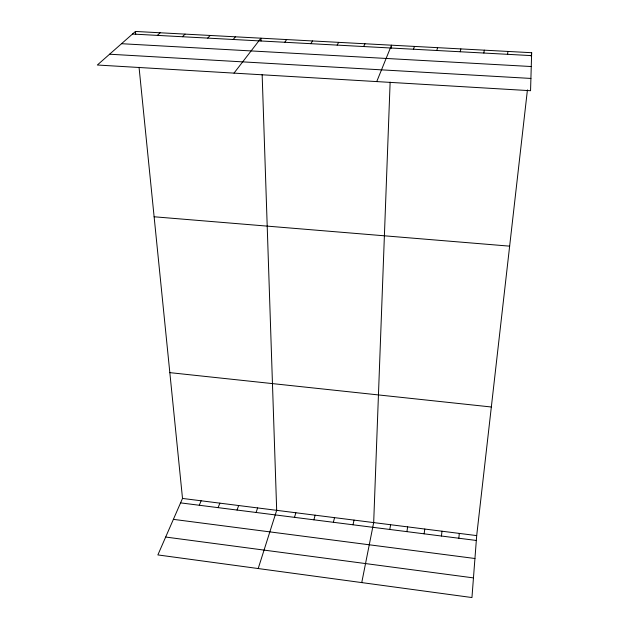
<?xml version="1.0" encoding="UTF-8"?>
<svg xmlns="http://www.w3.org/2000/svg" width="629" height="629" viewBox="0 0 629 629"><rect width="100%" height="100%" fill="white"/><g stroke="black" fill="none" stroke-linecap="round" stroke-linejoin="round"><path stroke-width="0.94" d="M531.662 52.71L530.554 90.71L97.338 65.015L135.432 31.45L531.662 52.71L531.23 56.516M390.129 82.155L373.681 522.581L361.746 582.596M391.395 48.103L391.505 45.186L376.732 81.589M527.432 89.884L476.696 535.601L471.954 597.55L157.871 554.927L182.512 498.435L139.048 67.279M507.627 54.322L507.894 51.436M458.832 538.235L459.304 533.4M441.432 536.026L441.998 531.214M424.127 533.824L424.787 529.044M483.843 53.04L484.291 50.171M406.908 531.639L407.663 526.882M389.783 529.461L390.625 524.728M460.231 51.759L460.853 48.913M353.011 524.79L354.048 520.104M333.386 522.298L334.534 517.636M313.887 519.821L315.137 515.19M436.778 50.493L437.572 47.662M294.506 517.352L295.858 512.753M258.197 568.545L276.689 510.331L262.151 74.576M256.082 512.47L257.631 507.925M413.497 49.235L414.464 46.42M237.039 510.048L238.69 505.527M218.106 507.642L219.851 503.153M199.283 505.252L201.131 500.786M363.648 46.538L364.969 43.763M337.136 45.099L338.654 42.355M310.836 43.684L312.542 40.956M284.748 42.269L286.635 39.564M234.004 73.121L260.941 38.18L261.035 41.05M233.194 39.478L235.443 36.812M207.719 38.102L210.141 35.46M182.449 36.734L185.044 34.115M157.376 35.381L160.143 32.779M132.499 34.037L531.584 55.619M121.523 43.708L531.261 66.532M109.588 54.22L530.915 78.436M154.121 216.777L509.647 246.151M169.83 372.635L491.335 406.994M182.512 498.435L476.696 535.601M180.578 502.878L476.318 540.46M173.384 519.357L474.942 558.505M165.671 537.04L473.456 577.894M135.432 31.45L135.73 34.375"/></g></svg>
